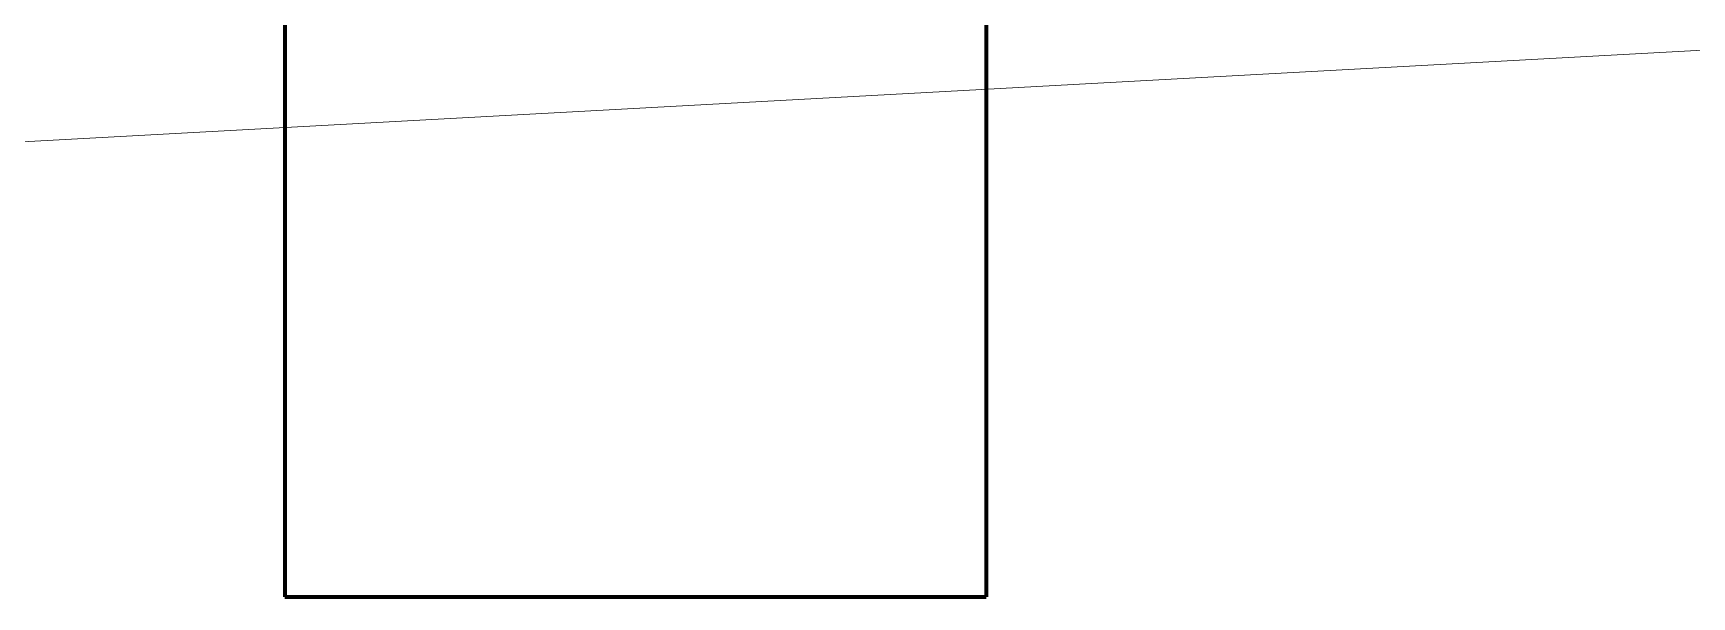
# Model space of a CAD drawing. Header units: millimetres. Extents: x 0 to 2382, y 0 to 420.
# Drawn here: x 179.45 to 193.64, y 213.5 to 218.32 of the extents above; entities that cross this region are included whole.
import ezdxf

# ---------------------------------------------------------------- set-up
doc = ezdxf.new("R2010")
doc.units = ezdxf.units.MM
doc.linetypes.add('IRAM-E-TRAZOS', pattern=[5, 4, -1])
for name, color, linetype, lineweight in [('01-VISIBLE', 7, 'CONTINUOUS', 70), ('02-OCULTA', 4, 'IRAM-E-TRAZOS', 35), ('08-FINA', 5, 'CONTINUOUS', 18)]:
    doc.layers.add(name, color=color, linetype=linetype, lineweight=lineweight)

msp = doc.modelspace()

# ---------------------------------------------------------------- linework, layer by layer
at = {"layer": '01-VISIBLE'}
msp.add_line((181.6, 213.5), (187.6, 213.5), dxfattribs=at)
for points in [[(181.6, 218.4), (181.6, 218.312), (181.6, 218.225), (181.6, 218.137), (181.6, 218.05), (181.6, 217.962), (181.6, 217.875), (181.6, 217.787), (181.6, 217.7), (181.6, 217.612), (181.6, 217.525), (181.6, 217.437), (181.6, 217.35), (181.6, 217.262), (181.6, 217.175), (181.6, 217.087), (181.6, 217), (181.6, 216.912), (181.6, 216.825), (181.6, 216.737), (181.6, 216.65), (181.6, 216.562), (181.6, 216.475), (181.6, 216.387), (181.6, 216.3), (181.6, 216.212), (181.6, 216.125), (181.6, 216.037), (181.6, 215.95), (181.6, 215.862), (181.6, 215.775), (181.6, 215.687), (181.6, 215.6), (181.6, 215.512), (181.6, 215.425), (181.6, 215.337), (181.6, 215.25), (181.6, 215.162), (181.6, 215.075), (181.6, 214.987), (181.6, 214.9), (181.6, 214.812), (181.6, 214.725), (181.6, 214.637), (181.6, 214.55), (181.6, 214.462), (181.6, 214.375), (181.6, 214.287), (181.6, 214.2), (181.6, 214.112), (181.6, 214.025), (181.6, 213.937), (181.6, 213.85), (181.6, 213.762), (181.6, 213.675), (181.6, 213.587), (181.6, 213.5)], [(187.6, 218.4), (187.6, 218.312), (187.6, 218.225), (187.6, 218.137), (187.6, 218.05), (187.6, 217.962), (187.6, 217.875), (187.6, 217.787), (187.6, 217.7), (187.6, 217.612), (187.6, 217.525), (187.6, 217.437), (187.6, 217.35), (187.6, 217.262), (187.6, 217.175), (187.6, 217.087), (187.6, 217), (187.6, 216.912), (187.6, 216.825), (187.6, 216.737), (187.6, 216.65), (187.6, 216.562), (187.6, 216.475), (187.6, 216.387), (187.6, 216.3), (187.6, 216.212), (187.6, 216.125), (187.6, 216.037), (187.6, 215.95), (187.6, 215.862), (187.6, 215.775), (187.6, 215.687), (187.6, 215.6), (187.6, 215.512), (187.6, 215.425), (187.6, 215.337), (187.6, 215.25), (187.6, 215.162), (187.6, 215.075), (187.6, 214.987), (187.6, 214.9), (187.6, 214.812), (187.6, 214.725), (187.6, 214.637), (187.6, 214.55), (187.6, 214.462), (187.6, 214.375), (187.6, 214.287), (187.6, 214.2), (187.6, 214.112), (187.6, 214.025), (187.6, 213.937), (187.6, 213.85), (187.6, 213.762), (187.6, 213.675), (187.6, 213.587), (187.6, 213.5)]]:
    msp.add_lwpolyline(points, dxfattribs=at)
at = {"layer": '02-OCULTA'}
for points in [[(181.6, 213.5), (181.6, 213.587), (181.6, 213.675), (181.6, 213.762), (181.6, 213.85), (181.6, 213.937), (181.6, 214.025), (181.6, 214.112), (181.6, 214.2), (181.6, 214.287), (181.6, 214.375), (181.6, 214.462), (181.6, 214.55), (181.6, 214.637), (181.6, 214.725), (181.6, 214.812), (181.6, 214.9), (181.6, 214.987), (181.6, 215.075), (181.6, 215.162), (181.6, 215.25), (181.6, 215.337), (181.6, 215.425), (181.6, 215.512), (181.6, 215.6), (181.6, 215.687), (181.6, 215.775), (181.6, 215.862), (181.6, 215.95), (181.6, 216.037), (181.6, 216.125), (181.6, 216.212), (181.6, 216.3), (181.6, 216.387), (181.6, 216.475), (181.6, 216.562), (181.6, 216.65), (181.6, 216.737), (181.6, 216.825), (181.6, 216.912), (181.6, 217), (181.6, 217.087), (181.6, 217.175), (181.6, 217.262), (181.6, 217.35), (181.6, 217.437), (181.6, 217.525), (181.6, 217.612), (181.6, 217.7), (181.6, 217.787), (181.6, 217.875), (181.6, 217.962), (181.6, 218.05), (181.6, 218.137), (181.6, 218.225), (181.6, 218.312), (181.6, 218.4)], [(187.6, 213.5), (187.6, 213.587), (187.6, 213.675), (187.6, 213.762), (187.6, 213.85), (187.6, 213.937), (187.6, 214.025), (187.6, 214.112), (187.6, 214.2), (187.6, 214.287), (187.6, 214.375), (187.6, 214.462), (187.6, 214.55), (187.6, 214.637), (187.6, 214.725), (187.6, 214.812), (187.6, 214.9), (187.6, 214.987), (187.6, 215.075), (187.6, 215.162), (187.6, 215.25), (187.6, 215.337), (187.6, 215.425), (187.6, 215.512), (187.6, 215.6), (187.6, 215.687), (187.6, 215.775), (187.6, 215.862), (187.6, 215.95), (187.6, 216.037), (187.6, 216.125), (187.6, 216.212), (187.6, 216.3), (187.6, 216.387), (187.6, 216.475), (187.6, 216.562), (187.6, 216.65), (187.6, 216.737), (187.6, 216.825), (187.6, 216.912), (187.6, 217), (187.6, 217.087), (187.6, 217.175), (187.6, 217.262), (187.6, 217.35), (187.6, 217.437), (187.6, 217.525), (187.6, 217.612), (187.6, 217.7), (187.6, 217.787), (187.6, 217.875), (187.6, 217.962), (187.6, 218.05), (187.6, 218.137), (187.6, 218.225), (187.6, 218.312), (187.6, 218.4)]]:
    msp.add_lwpolyline(points, dxfattribs=at)
at = {"layer": '08-FINA'}
msp.add_line((214.006, 219.282), (163, 216.5), dxfattribs=at)

doc.saveas('drawing.dxf')
